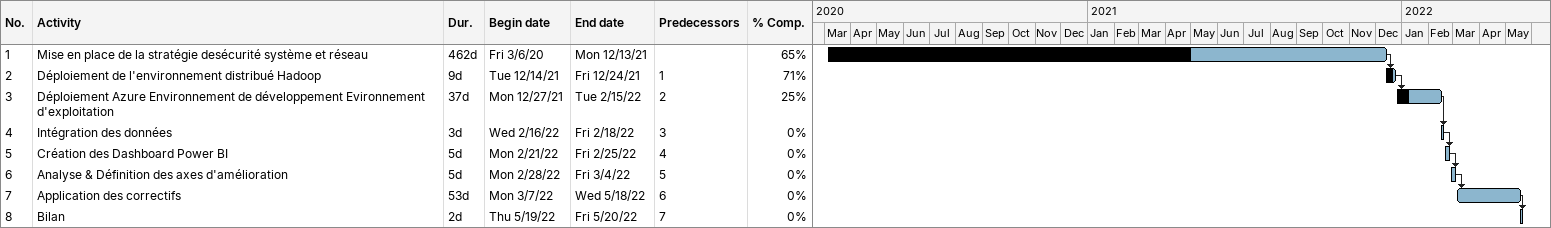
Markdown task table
| ID | Task | Duration | Start | Finish | Predecessors | % complete |
|---|---|---|---|---|---|---|
| 1 | Mise en place de la stratégie desécurité système et réseau | 462d | 2020-03-06 | 2021-12-13 |  | 65 |
| 2 | Déploiement de l'environnement distribué Hadoop | 9d | 2021-12-14 | 2021-12-24 | 1 | 71 |
| 3 | Déploiement Azure Environnement de développement Evironnement d'exploitation | 37d | 2021-12-27 | 2022-02-15 | 2 | 25 |
| 4 | Intégration des données | 3d | 2022-02-16 | 2022-02-18 | 3 | 0 |
| 5 | Création des Dashboard Power BI | 5d | 2022-02-21 | 2022-02-25 | 4 | 0 |
| 6 | Analyse & Définition des axes d'amélioration | 5d | 2022-02-28 | 2022-03-04 | 5 | 0 |
| 7 | Application des correctifs | 53d | 2022-03-07 | 2022-05-18 | 6 | 0 |
| 8 | Bilan | 2d | 2022-05-19 | 2022-05-20 | 7 | 0 |
